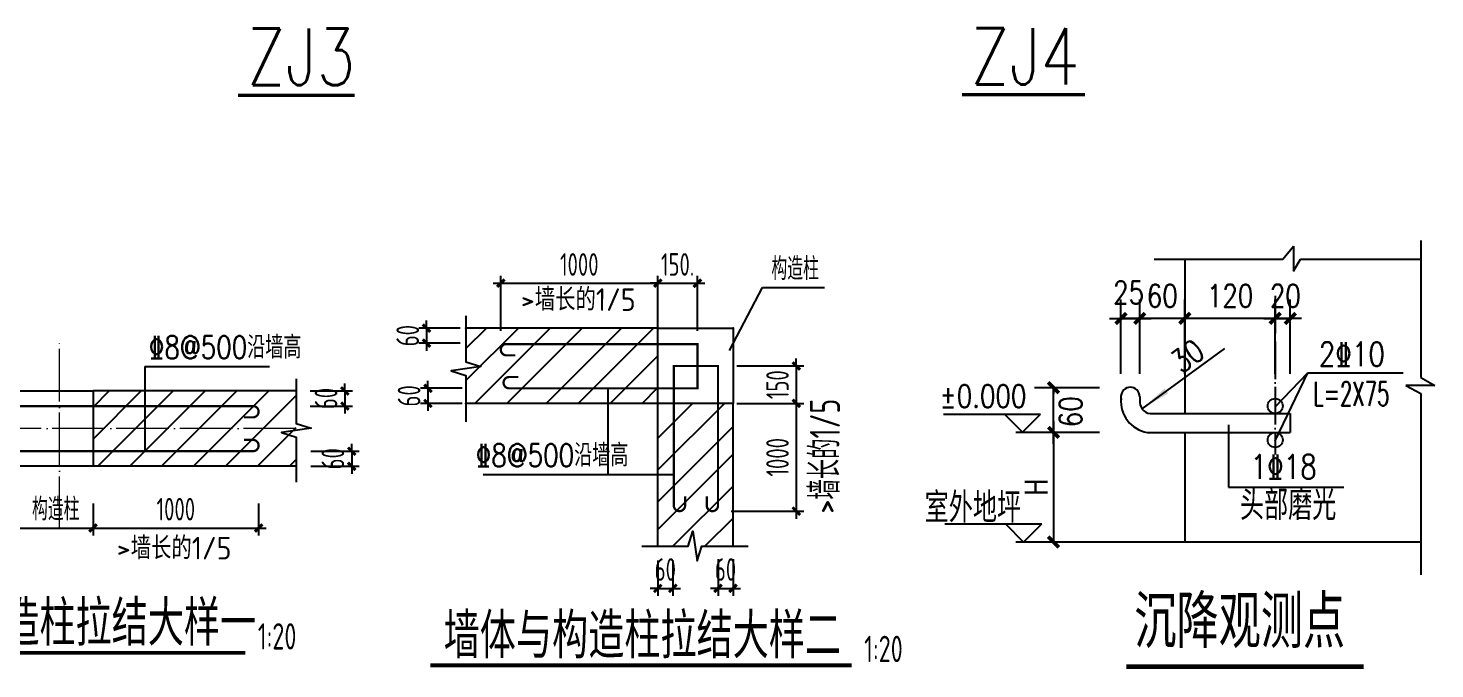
# Model space of a CAD drawing. Extents: x 36360094 to 36697644, y 75306 to 425482.
# Drawn here: x 36406481 to 36443858, y 288751 to 305774 of the extents above; entities that cross this region are included whole.
import ezdxf
from ezdxf.enums import TextEntityAlignment as Align

# ---------------------------------------------------------------- set-up
doc = ezdxf.new("R2010")
doc.units = 0
doc.header["$LTSCALE"] = 1000
doc.header["$MEASUREMENT"] = 0
doc.linetypes.add('DOTE', pattern=[2.42, 2, -0.2, 0.02, -0.2])
doc.layers.get('0').update_dxf_attribs({"linetype": 'CONTINUOUS'})
doc.layers.get('DEFPOINTS').update_dxf_attribs({"linetype": 'CONTINUOUS'})
for name, color, linetype in [('AXIS', 3, 'CONTINUOUS'), ('COLU', 7, 'CONTINUOUS'), ('DIM', 3, 'CONTINUOUS'), ('HATCH', 254, 'CONTINUOUS'), ('NUM', 7, 'CONTINUOUS'), ('PUB_DIM', 3, 'CONTINUOUS'), ('PUB_TEXT', 7, 'CONTINUOUS'), ('REIN', 1, 'CONTINUOUS'), ('TEXT', 7, 'CONTINUOUS'), ('THIN', 7, 'CONTINUOUS')]:
    doc.layers.add(name, color=color, linetype=linetype)
doc.styles.add('_HZS', font='txt.shx', dxfattribs={"width": 0.8, "bigfont": 'hztxt.shx'})
doc.styles.add('_HZTXT', font='txt.shx', dxfattribs={"width": 0.8, "bigfont": 'hztxt.shx'})
doc.styles.add('_TXT', font='SIMPLEX.shx', dxfattribs={"width": 0.6})
doc.styles.add('DIM_FONT', font='SIMPLEX.shx', dxfattribs={"width": 0.8})
doc.styles.add('TSSD_Dimension', font='Tssdeng.shx', dxfattribs={"width": 0.7, "bigfont": 'HZTXT.SHX'})
doc.styles.add('TSSD_Label', font='Tssdeng.shx', dxfattribs={"width": 0.7, "bigfont": 'hztxt.shx'})
doc.styles.add('TSSD_REIN', font='tssdeng.shx', dxfattribs={"width": 0.7, "bigfont": 'tssdchn.shx'})

# ---------------------------------------------------------------- blocks, each defined once
blk = doc.blocks.new('_DIMX')
blk.add_line((-150, 0), (150, 0))
at = {"const_width": 50}
blk.add_lwpolyline([(-70, -70), (70, 70)], dxfattribs=at)
blk = doc.blocks.new('_ARROW')
blk.add_solid([(0, 0), (-1, 0.1), (-1, -0.1)])
blk = doc.blocks.new('_ArchTick')
at = {"color": 0, "linetype": 'ByBlock', "const_width": 0.4}
blk.add_lwpolyline([(-0.5, -0.5), (0.5, 0.5)], dxfattribs=at)

msp = doc.modelspace()

# ---------------------------------------------------------------- linework, layer by layer
at = {"color": 3, "linetype": 'ByBlock'}
for p, q in [((36434943.1, 296220.9), (36433224, 296220.9)), ((36433724, 296218.9), (36433724, 296058.9)), ((36434943.1, 295032.9), (36433224, 295032.9)), ((36434943.1, 295032.9), (36433224, 295032.9)), ((36433724, 295034.9), (36433724, 295194.9)), ((36433724, 295030.9), (36433724, 292123)), ((36434943.1, 292121), (36433224, 292121))]:
    msp.add_line(p, q, dxfattribs=at)
for p, q in [((36433724, 295032.9), (36433724, 296220.9)), ((36433224, 295032.9), (36432724.8, 295032.9)), ((36433724, 292421), (36433724, 292121)), ((36433224, 292121), (36432724.8, 292121))]:
    msp.add_line(p, q)
at = {"const_width": 87.5, "elevation": 97.8}
msp.add_lwpolyline([(36412058.8, 303989.2), (36415161.2, 303989.2)], dxfattribs=at)
for points, const_width in [([(36431290.8, 304002.9), (36434560.4, 304002.9)], 87.5), ([(36433864, 296080.9), (36433584, 296360.9)], 100), ([(36433584, 292261), (36433864, 291981)], 100), ([(36435663.5, 288810.7), (36441966.5, 288810.7)], 120)]:
    msp.add_lwpolyline(points, dxfattribs=dict(const_width=const_width))
at = {"layer": 'AXIS', "linetype": 'DOTE', "lineweight": 5, "ltscale": 0.7}
for p, q in [((36407310.7, 292463.5), (36407310.7, 297453.4)), ((36413605.1, 295133.4), (36400823.8, 295133.4))]:
    msp.add_line(p, q, dxfattribs=at)
at = {"layer": 'COLU', "linetype": 'ByBlock'}
for p, q in [((36409584.8, 296786.6), (36409584.8, 294533.4)), ((36421880.5, 296170.7), (36421880.5, 293917.5))]:
    msp.add_line(p, q, dxfattribs=at)
at = {"layer": 'DEFPOINTS', "color": 0, "linetype": 'ByBlock'}
for p in [(36435543.1, 296220.9), (36433724, 295032.9), (36435543.1, 295032.9), (36435543.1, 295032.9), (36433724, 292121), (36435543.1, 292121)]:
    msp.add_point(p, dxfattribs=at)
at = {"layer": 'DIM'}
for p, q in [((36419039.5, 297730.3), (36419039.5, 299195.3)), ((36423211.1, 297730.3), (36423211.1, 299195.3)), ((36423211.1, 297730.3), (36423211.1, 299195.3)), ((36424264.1, 297730.3), (36424264.1, 299195.3)), ((36418839.5, 298995.3), (36423411.1, 298995.3)), ((36423211.1, 298995.3), (36423011.1, 298995.3)), ((36423211.1, 298995.3), (36424264.1, 298995.3)), ((36424264.1, 298995.3), (36424464.1, 298995.3)), ((36417066, 297804.2), (36417066, 298004.2)), ((36417959.8, 297804.2), (36416866, 297804.2)), ((36417066, 297804.2), (36417066, 297404.2)), ((36417959.8, 297404.2), (36416866, 297404.2)), ((36417066, 297404.2), (36417066, 297204.2)), ((36425311.1, 296798.1), (36427091.5, 296798.1)), ((36426891.5, 296798.1), (36426891.5, 296998.1)), ((36426891.5, 296798.1), (36426891.5, 295804.2)), ((36417103, 296204.2), (36417103, 296404.2)), ((36413971.4, 296133.4), (36415096, 296133.4)), ((36414896, 296133.4), (36414896, 296333.4)), ((36414896, 296133.4), (36414896, 295733.4)), ((36418009.1, 296204.2), (36416903, 296204.2)), ((36417103, 296204.2), (36417103, 295804.2)), ((36413971.4, 295733.4), (36415096, 295733.4)), ((36414896, 295733.4), (36414896, 295533.4)), ((36418009.1, 295804.2), (36416903, 295804.2)), ((36417103, 295804.2), (36417103, 295604.2)), ((36425311.1, 295804.2), (36427091.5, 295804.2)), ((36425311.1, 295804.2), (36427091.5, 295804.2)), ((36426891.5, 296004.2), (36426891.5, 292740.7)), ((36426891.5, 295804.2), (36426891.5, 295604.2)), ((36413995.5, 294533.4), (36415277.8, 294533.4)), ((36415077.8, 294533.4), (36415077.8, 294733.4)), ((36415077.8, 294533.4), (36415077.8, 294133.4)), ((36413995.5, 294133.4), (36415277.8, 294133.4)), ((36415077.8, 294133.4), (36415077.8, 293933.4)), ((36408205.1, 293142), (36408205.1, 292292.9)), ((36408205.1, 293142), (36408205.1, 292292.9)), ((36412605.1, 293142), (36412605.1, 292292.9)), ((36425156.1, 292940.7), (36427091.5, 292940.7)), ((36406023.8, 292492.9), (36408405.1, 292492.9)), ((36408005.1, 292492.9), (36412805.1, 292492.9)), ((36423211.1, 291633.4), (36423211.1, 290690.1)), ((36423611.1, 291633.4), (36423611.1, 290690.1)), ((36424811.1, 291669.2), (36424811.1, 290690.1)), ((36425211.1, 291669.2), (36425211.1, 290690.1)), ((36423211.1, 290890.1), (36423011.1, 290890.1)), ((36423211.1, 290890.1), (36423611.1, 290890.1)), ((36423611.1, 290890.1), (36423811.1, 290890.1)), ((36424811.1, 290890.1), (36424611.1, 290890.1)), ((36424811.1, 290890.1), (36425211.1, 290890.1)), ((36425211.1, 290890.1), (36425411.1, 290890.1))]:
    msp.add_line(p, q, dxfattribs=at)
at = {"layer": 'HATCH', "color": 0}
for p, q in [((36418112.6, 297259.8), (36418656.9, 297804.2)), ((36418112.6, 296411.3), (36419505.5, 297804.2)), ((36418354, 295804.2), (36420354, 297804.2)), ((36419202.5, 295804.2), (36421202.5, 297804.2)), ((36420246.6, 295804.2), (36422246.6, 297804.2)), ((36421095.1, 295804.2), (36423095.1, 297804.2)), ((36421943.6, 295804.2), (36423211.1, 297071.6)), ((36408205.1, 294855.3), (36409483.3, 296133.4)), ((36408205.1, 295703.8), (36408634.7, 296133.4)), ((36408331.8, 294133.4), (36410331.8, 296133.4)), ((36409180.3, 294133.4), (36411180.3, 296133.4)), ((36410028.8, 294133.4), (36412028.8, 296133.4)), ((36410877.4, 294133.4), (36412877.4, 296133.4)), ((36422792.2, 295804.2), (36423211.1, 296223.1)), ((36411725.9, 294133.4), (36413605.1, 296012.7)), ((36423211.1, 294035), (36424980.3, 295804.2)), ((36423211.1, 294883.5), (36424131.7, 295804.2)), ((36412574.4, 294133.4), (36413605.1, 295164.1)), ((36423211.1, 293186.5), (36425211.1, 295186.5)), ((36413423, 294133.4), (36413605.1, 294315.6)), ((36423211.1, 292451.9), (36425211.1, 294451.9)), ((36423622.9, 292015.2), (36425211.1, 293603.4)), ((36424471.4, 292015.2), (36425211.1, 292754.9))]:
    msp.add_line(p, q, dxfattribs=at)
at = {"layer": 'NUM', "const_width": 100}
for points in [[(36412255.2, 289178.2), (36402397.3, 289178.2)], [(36428365.6, 288843.7), (36417163.9, 288843.7)]]:
    msp.add_lwpolyline(points, dxfattribs=at)
at = {"layer": 'PUB_DIM'}
for p, q in [((36435516, 296585), (36435516, 298561.2)), ((36436016, 296585), (36436016, 298561.2)), ((36436016, 296585), (36436016, 298561.2)), ((36437216, 296585), (36437216, 298561.2)), ((36437216, 296585), (36437216, 298561.2)), ((36439616, 296585), (36439616, 298561.2)), ((36439616, 296585), (36439616, 298561.2)), ((36440016, 296585), (36440016, 298561.2)), ((36435514, 298061.2), (36435512, 298061.2)), ((36436016, 298061.2), (36435516, 298061.2)), ((36436014, 298061.2), (36436012, 298061.2)), ((36437216, 298061.2), (36436016, 298061.2)), ((36436018, 298061.2), (36436020, 298061.2)), ((36439614, 298061.2), (36437218, 298061.2)), ((36437218, 298061.2), (36437220, 298061.2)), ((36439614, 298061.2), (36439612, 298061.2)), ((36440016, 298061.2), (36439616, 298061.2)), ((36440018, 298061.2), (36440020, 298061.2)), ((36436078, 295662.3), (36438273.8, 297261.5)), ((36430806.4, 295516.3), (36433380.1, 295516.3)), ((36432420.1, 295516.3), (36432900.1, 295036.3)), ((36432900.1, 295036.3), (36433380.1, 295516.3)), ((36430837.2, 292601), (36433410.9, 292601)), ((36432450.9, 292601), (36432930.9, 292121)), ((36432930.9, 292121), (36433410.9, 292601))]:
    msp.add_line(p, q, dxfattribs=at)
at = {"layer": 'PUB_TEXT'}
for p, q in [((36439817.2, 299631.7), (36440105.1, 299977)), ((36440105.1, 299977), (36440105.1, 299317)), ((36443486.7, 300133), (36443486.7, 296488.2)), ((36436402.2, 299631.7), (36439817.2, 299631.7)), ((36437216, 299631.7), (36437216, 295532.9)), ((36440105.1, 299317), (36440291.4, 299631.7)), ((36440291.4, 299631.7), (36443486.7, 299631.7)), ((36439616, 294812.8), (36440485.7, 296618.6)), ((36439616, 295708.5), (36440485.7, 296618.6)), ((36440485.7, 296618.6), (36443015.5, 296618.6)), ((36443486.7, 296488.2), (36443857.6, 296276.4)), ((36443089.4, 296276.4), (36443486.7, 296064.7)), ((36443857.6, 296276.4), (36443089.4, 296276.4)), ((36443486.7, 296064.7), (36443486.7, 291246.5)), ((36435516, 295985), (36435516, 295852.6)), ((36436016, 295985), (36436016, 295852.6)), ((36436291.3, 295532.9), (36440016, 295532.9)), ((36440016, 295532.9), (36440016, 295032.9)), ((36436217.1, 295032.9), (36440016, 295032.9)), ((36437216, 295032.9), (36437216, 292121)), ((36438376.9, 295235.1), (36438376.9, 293579.2)), ((36438376.9, 293579.2), (36441442.5, 293579.2))]:
    msp.add_line(p, q, dxfattribs=at)
at = {"layer": 'PUB_TEXT', "linetype": 'DOTE', "ltscale": 0.5}
msp.add_line((36439616, 298659.7), (36439616, 294446.5), dxfattribs=at)
at = {"layer": 'PUB_TEXT', "const_width": 60}
msp.add_lwpolyline([(36434915.6, 292121), (36443486.7, 292121)], dxfattribs=at)
at = {"layer": 'PUB_TEXT'}
for centre in [(36439616, 295732.9), (36439616, 294832.9)]:
    msp.add_circle(centre, 200, dxfattribs=at)
for centre, radius, start, end in [((36435766, 295985), 248, 0, 180), ((36436349.6, 295855.6), 833.2, 174.39074, 260.84853), ((36436339.3, 295852.6), 323.3, 174.11612, 261.46389)]:
    msp.add_arc(centre, radius, start, end, dxfattribs=at)
at = {"layer": 'REIN', "const_width": 60}
for points in [[(36419429.5, 297080.3), (36419189.5, 297080.3, -1), (36419189.5, 297380.3), (36424264.1, 297380.3), (36424264.1, 296204.2), (36419262.6, 296204.2, -1), (36419262.6, 296504.2), (36419502.6, 296504.2)], [(36423935.9, 293330.8), (36423935.9, 293090.8, -1), (36423635.9, 293090.8), (36423635.9, 296798.1), (36424811.1, 296798.1), (36424811.1, 293090.6, -1), (36424511.1, 293090.6), (36424511.1, 293330.6)]]:
    msp.add_lwpolyline(points, format="xyb", dxfattribs=at)
at = {"layer": 'REIN', "color": 1, "const_width": 60}
for points in [[(36412215.1, 295433.4), (36412455.1, 295433.4, 1), (36412455.1, 295733.4), (36401973.8, 295733.4, 1), (36401973.8, 295433.4), (36402213.8, 295433.4)], [(36412215.1, 294833.4), (36412455.1, 294833.4, -1), (36412455.1, 294533.4), (36401973.8, 294533.4, -1), (36401973.8, 294833.4), (36402213.8, 294833.4)]]:
    msp.add_lwpolyline(points, format="xyb", dxfattribs=at)
at = {"layer": 'TEXT'}
for p, q in [((36409584.8, 296786.6), (36412897.5, 296786.6)), ((36418567.8, 293917.5), (36423635.9, 293917.5))]:
    msp.add_line(p, q, dxfattribs=at)
msp.add_lwpolyline([(36406223.8, 294133.4), (36406223.8, 296133.4), (36408205.1, 296133.4), (36408205.1, 294133.4)], close=True, dxfattribs=at)
at = {"layer": 'THIN'}
for p, q in [((36425119.1, 297210.2), (36425997.2, 298883.9)), ((36425997.2, 298883.9), (36427640.3, 298883.9))]:
    msp.add_line(p, q, dxfattribs=at)
at = {"layer": 'THIN', "color": 7}
for p, q in [((36423211.1, 297804.2), (36418112.6, 297804.2)), ((36413605.1, 296133.4), (36408205.1, 296133.4)), ((36423211.1, 295804.2), (36418112.6, 295804.2)), ((36423211.1, 292015.2), (36423211.1, 295804.2)), ((36425211.1, 292015.2), (36425211.1, 295804.2)), ((36413605.1, 294133.4), (36408205.1, 294133.4))]:
    msp.add_line(p, q, dxfattribs=at)
for points in [[(36418108.3, 298131.6), (36418108.3, 296905), (36418508.3, 296785), (36417716.8, 296666.2), (36418108.3, 296545), (36418108.3, 295318.3)], [(36413603.5, 296459.9), (36413603.5, 295267.6), (36414003.5, 295147.6), (36413212, 295028.9), (36413603.5, 294907.6), (36413603.5, 293715.3)], [(36422787.1, 292013.4), (36424019.8, 292013.4), (36424139.8, 292413.4), (36424258.6, 291621.9), (36424379.8, 292013.4), (36425612.6, 292013.4)]]:
    msp.add_lwpolyline(points, dxfattribs=at)
msp.add_lwpolyline([(36423211.1, 295804.2), (36423211.1, 297804.2), (36425211.1, 297804.2), (36425211.1, 295804.2)], close=True, dxfattribs=at)
at = {"layer": 'THIN', "color": 0, "linetype": 'ByBlock'}
for p in [(36418112.6, 297804.2), (36423211.1, 297804.2), (36423211.1, 297804.2), (36425211.1, 297804.2), (36418112.6, 295804.2), (36423211.1, 295804.2), (36423211.1, 295804.2), (36423211.1, 292015.2), (36425211.1, 292015.2)]:
    msp.add_point(p, dxfattribs=at)

# ---------------------------------------------------------------- block references
at = {"color": 3, "linetype": 'ByBlock', "xscale": 2, "yscale": 2, "zscale": 2}
for rotation in [270, 90]:
    msp.add_blockref('_DIMX', (36433724, 295032.9), dxfattribs=dict(at, rotation=rotation))
at = {"layer": 'DIM', "xscale": 200, "yscale": 200, "zscale": 200}
for p, rotation in [((36419039.5, 298995.3), 180), ((36424264.1, 298995.3), 180), ((36417066, 297804.2), 270), ((36417066, 297404.2), 90), ((36426891.5, 296798.1), 270), ((36414896, 296133.4), 270), ((36417103, 296204.2), 270), ((36414896, 295733.4), 90), ((36417103, 295804.2), 90), ((36426891.5, 295804.2), 90), ((36426891.5, 295804.2), 90), ((36415077.8, 294533.4), 270), ((36415077.8, 294133.4), 90), ((36426891.5, 292940.7), 270), ((36408205.1, 292492.9), 180), ((36423611.1, 290890.1), 180), ((36425211.1, 290890.1), 180)]:
    msp.add_blockref('_ArchTick', p, dxfattribs=dict(at, rotation=rotation))
for p in [(36423211.1, 298995.3), (36423211.1, 298995.3), (36408205.1, 292492.9), (36412605.1, 292492.9), (36423211.1, 290890.1), (36424811.1, 290890.1)]:
    msp.add_blockref('_ArchTick', p, dxfattribs=at)
at = {"layer": 'PUB_DIM', "xscale": 2, "yscale": 2, "zscale": 2}
for p in [(36435516, 298061.2), (36436016, 298061.2), (36439616, 298061.2), (36439616, 298061.2)]:
    msp.add_blockref('_DIMX', p, dxfattribs=at)
at = {"layer": 'PUB_DIM'}
for name, p, xscale, yscale, zscale, rotation in [('_DIMX', (36436016, 298061.2), 2, 2, 2, 180), ('_DIMX', (36437216, 298061.2), 2, 2, 2, 180), ('_DIMX', (36437216, 298061.2), 2, 2, 2, 180), ('_DIMX', (36440016, 298061.2), 2, 2, 2, 180), ('_ARROW', (36436078, 295662.3), 799.9999999998886, 799.9999999998886, 799.9999999998886, 216.065717481939)]:
    msp.add_blockref(name, p, dxfattribs=dict(at, xscale=xscale, yscale=yscale, zscale=zscale, rotation=rotation))

# ---------------------------------------------------------------- texts
at = {"style": '_HZS', "width": 0.8}
for s, height, p in [('%%P0.000', 600, (36431853.3, 295996.3)), ('室外地坪', 800, (36431583.2, 293081))]:
    msp.add_text(s, height=height, dxfattribs=at).set_placement(p, align=Align.MIDDLE)
for s, height, p in [('头部磨光', 800, (36438679, 292704.6)), ('沉降观测点', 1400, (36435872.7, 289300.9))]:
    msp.add_text(s, height=height, dxfattribs=at).set_placement(p)
at = {"color": 7, "linetype": 'ByBlock', "char_height": 600, "attachment_point": 5, "rotation": 90, "style": 'DIM_FONT'}
for s, insert in [('\\A1;60', (36434181.3, 295583)), ('H', (36433264, 293577))]:
    msp.add_mtext(s, dxfattribs=dict(at, insert=insert))
at = {"layer": 'DIM', "color": 7, "char_height": 600, "attachment_point": 5, "style": 'TSSD_Dimension'}
for s, insert in [('\\A1;1000', (36421125.3, 299495.3)), ('\\A1;150.', (36423737.6, 299495.3)), ('\\A1;构造柱', (36426859.4, 299383.9)), ('\\A1;构造柱', (36407214.5, 292992.9)), ('\\A1;1000', (36410405.1, 292992.9)), ('\\A1;60', (36423411.1, 291390.1)), ('\\A1;60', (36425011.1, 291390.1))]:
    msp.add_mtext(s, dxfattribs=dict(at, insert=insert))
at = {"layer": 'DIM', "color": 7, "char_height": 600, "attachment_point": 5, "rotation": 90, "style": 'TSSD_Dimension'}
for s, insert in [('\\A1;60', (36416566, 297604.2)), ('\\A1;150', (36426391.5, 296301.1)), ('\\A1;60', (36414396, 295933.4)), ('\\A1;60', (36416603, 296004.2)), ('\\A1;60', (36414577.8, 294333.4)), ('\\A1;1000', (36426391.5, 294372.4))]:
    msp.add_mtext(s, dxfattribs=dict(at, insert=insert))
at = {"layer": 'PUB_DIM', "style": 'DIM_FONT', "width": 0.8}
msp.add_text('30', height=600, rotation=36.06572, dxfattribs=at).set_placement((36437127.7, 296579.4))
at = {"layer": 'PUB_DIM', "color": 7, "char_height": 600, "attachment_point": 5, "style": 'DIM_FONT'}
for s, insert in [('\\A1;25', (36435719.4, 298749.5)), ('\\A1;60', (36436616, 298661.2)), ('\\A1;120', (36438416, 298662.3)), ('\\A1;20', (36439884.8, 298661.2))]:
    msp.add_mtext(s, dxfattribs=dict(at, insert=insert))
at = {"layer": 'PUB_TEXT'}
for s, height, style, width, p in [('ZJ3', 1500, '_TXT', 0.8, (36412296, 304260, 97.8)), ('ZJ4', 1500, '_TXT', 0.8, (36431528.1, 304273.7)), ('2%%13210', 640, '_HZTXT', 0.8, (36440774.8, 296792)), ('L=2X75', 640, '_TXT', 0.6, (36440626.9, 295740.8)), ('1%%13218', 640, '_HZTXT', 0.8, (36438963.2, 293801.9))]:
    msp.add_text(s, height=height, dxfattribs=dict(at, style=style, width=width)).set_placement(p)
at = {"layer": 'TEXT', "style": 'TSSD_REIN'}
for height, rotation, width, p, p2 in [(600, 359.82192, 0.789915, (36419574.4, 298268.4), (36422621.2, 298258.9)), (800, 89.82192, 0.592436, (36428042.9, 292879.2), (36428052.4, 295926)), (600, 359.82192, 0.789915, (36408836.7, 291665.7), (36411883.5, 291656.2))]:
    msp.add_text('>墙长的1/5', height=height, rotation=rotation, dxfattribs=dict(at, width=width)).set_placement(p, p2, align=Align.FIT)
at = {"layer": 'TEXT', "style": '_HZTXT', "width": 0.8}
for p in [(36409690, 296995.6, -381.8), (36418375.9, 294126.6, -381.8)]:
    msp.add_text('%%1328@500沿墙高', height=600, dxfattribs=at).set_placement(p)
at = {"layer": 'TEXT', "style": 'TSSD_Label', "width": 0.8}
for s, p in [('墙体与构造柱拉结大样一', (36407260.7, 289365.6)), ('墙体与构造柱拉结大样二', (36422801.1, 289031))]:
    msp.add_text(s, height=1200, dxfattribs=at).set_placement(p, align=Align.CENTER)
at = {"layer": 'TEXT', "color": 0, "linetype": 'ByBlock', "style": 'TSSD_REIN', "width": 0.7}
for p in [(36412583.9, 289054.3), (36428694.3, 288719.8)]:
    msp.add_text('1:20', height=700, dxfattribs=at).set_placement(p, align=Align.BOTTOM_LEFT)

doc.saveas('drawing.dxf')
